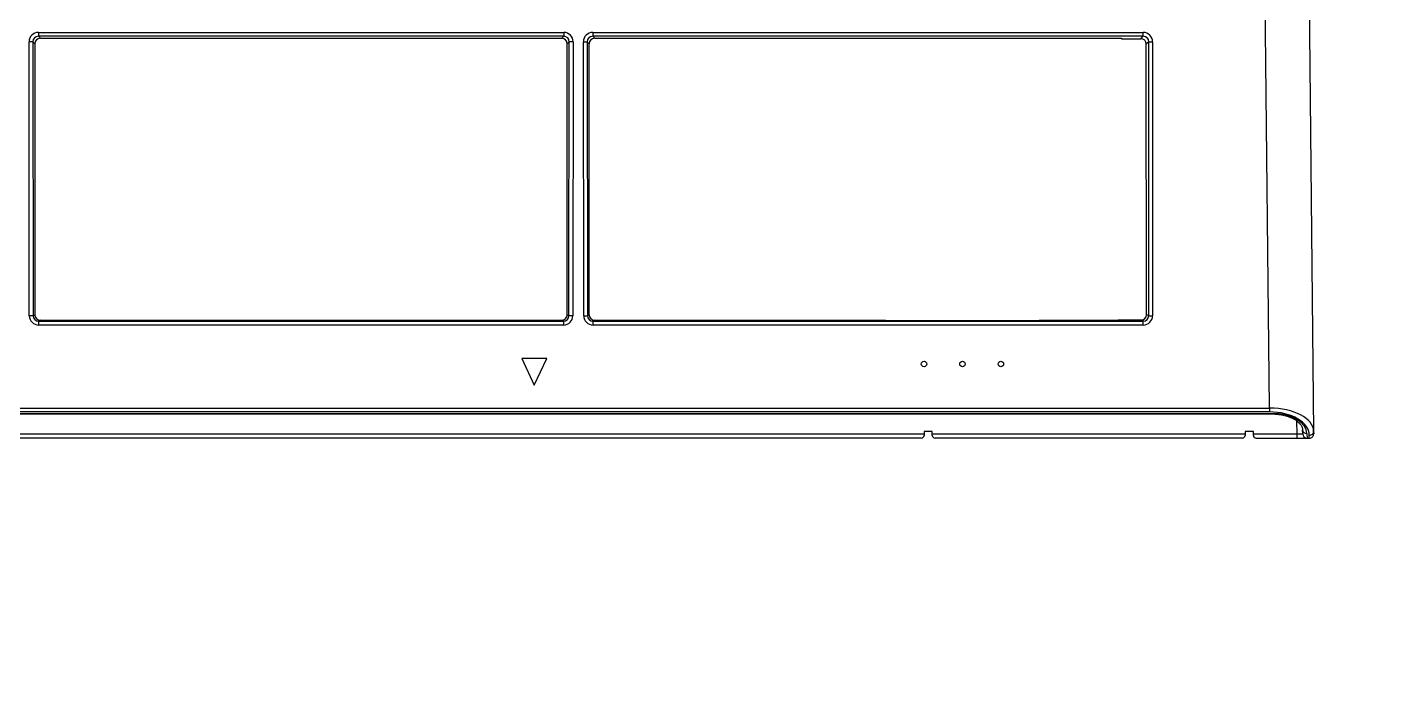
# Model space of a CAD drawing. Header units: inches. Extents: x -172 to 397, y -177 to 127.
# Drawn here: x -70.781 to -70.3991, y 68.8559 to 69.0419 of the extents above; entities that cross this region are included whole.
import ezdxf

# ---------------------------------------------------------------- set-up
doc = ezdxf.new("R2010")
doc.units = ezdxf.units.IN
doc.header["$MEASUREMENT"] = 0
doc.header["$XCLIPFRAME"] = 2
doc.layers.add('AC-RA', color=210, linetype='Continuous')
picture_1 = doc.add_image_def('image3.tif', size_in_pixel=(13248, 8704))

# ---------------------------------------------------------------- blocks, each defined once
blk = doc.blocks.new('FTM(15-28)PV2S')
at = {"layer": 'AC-RA', "color": 8, "linetype": 'Continuous'}
for p, q in [((1985.519885801669, 1338.301951528389), (1985.519891779122, 1338.301266588733)), ((1985.520426036579, 1338.300897820172), (1985.520407643924, 1338.301951528389)), ((1985.522724473051, 1338.301951528389), (1985.522724473051, 1338.300931904122)), ((1985.522724473051, 1338.300931904122), (1985.52277633121, 1338.297961011342)), ((1985.528608999015, 1338.296157858671), (1985.528608999015, 1338.296299872342)), ((1986.49911743748, 1338.296157858671), (1985.528608999015, 1338.296157858671)), ((1985.529197054829, 1338.294934473869), (1985.529197054829, 1338.295821059001)), ((1985.529197054829, 1338.295821059001), (1986.498529381667, 1338.295821059001)), ((1985.701425941181, 1338.289512077352), (1985.69853300343, 1338.283308151774)), ((1985.704318878931, 1338.283308151774), (1985.701425941181, 1338.289512077352)), ((1985.69853300343, 1338.283308151774), (1985.704318878931, 1338.283308151774)), ((1985.557493808565, 1338.27327706598), (1985.55659720744, 1338.27327706598)), ((1985.558007896461, 1338.272969114685), (1985.557493808565, 1338.27327706598)), ((1985.557493808565, 1338.27327706598), (1985.557493808565, 1338.209083308737)), ((1985.558007896461, 1338.272969114685), (1985.558072780554, 1338.209662280726)), ((1985.558781324011, 1338.275455856975), (1985.558781324011, 1338.274557064931)), ((1985.687682288232, 1338.274557064931), (1985.558781324011, 1338.274557064931)), ((1985.558781324011, 1338.274557064931), (1985.559186017716, 1338.274314643176)), ((1985.559186017716, 1338.274314643176), (1985.564694211052, 1338.274314643176)), ((1985.583136930933, 1338.274318755005), (1985.565136429373, 1338.274318755005)), ((1985.583136930933, 1338.274433603348), (1985.583136930933, 1338.274318755005)), ((1985.619137934052, 1338.274433603348), (1985.583136930933, 1338.274433603348)), ((1985.619137934052, 1338.274433603348), (1985.619137934052, 1338.274318755005)), ((1985.687284641724, 1338.274318755005), (1985.619137934052, 1338.274318755005)), ((1985.687284641724, 1338.274318757577), (1985.687682288232, 1338.274557064931)), ((1985.687682288232, 1338.275455856975), (1985.687682288232, 1338.274557064931)), ((1985.688969801107, 1338.273278039293), (1985.688568440067, 1338.273037506305)), ((1985.688568440067, 1338.273037506305), (1985.688568440067, 1338.209550847336)), ((1985.689866400947, 1338.273278722026), (1985.688969801107, 1338.273278039293)), ((1985.68903536022, 1338.20908428205), (1985.688969801107, 1338.273278039293)), ((1985.692413480918, 1338.273278722026), (1985.693310080757, 1338.273278039293)), ((1985.693310080757, 1338.273278039293), (1985.693244520359, 1338.20908428205)), ((1985.693711440512, 1338.273037506305), (1985.693310080757, 1338.273278039293)), ((1985.693711440512, 1338.273037506305), (1985.693711440512, 1338.209550847336)), ((1985.694597593632, 1338.274557064931), (1985.694597593632, 1338.275455856975)), ((1985.694597593632, 1338.274557064931), (1985.694995238855, 1338.274318757577)), ((1985.817543049483, 1338.274557064931), (1985.694597593632, 1338.274557064931)), ((1985.817145402974, 1338.274318755005), (1985.694995238855, 1338.274318755005)), ((1985.817145402974, 1338.274318757577), (1985.817543049483, 1338.274557064931)), ((1985.817543049483, 1338.274557064931), (1985.817543049483, 1338.275455856975)), ((1985.818830562357, 1338.273278039293), (1985.818429201317, 1338.273037506305)), ((1985.818429201317, 1338.209550847336), (1985.818429201317, 1338.273037506305)), ((1985.818830562357, 1338.273278039293), (1985.819727162197, 1338.273278722026)), ((1985.81889612147, 1338.20908428205), (1985.818830562357, 1338.273278039293)), ((1985.557493808565, 1338.209083308737), (1985.55659720744, 1338.209083308737)), ((1985.557493808565, 1338.209083308737), (1985.558072780554, 1338.209662280726)), ((1985.688568440067, 1338.209550847336), (1985.68903536022, 1338.20908428205)), ((1985.689931960059, 1338.209084964783), (1985.68903536022, 1338.20908428205)), ((1985.69234792052, 1338.209084964783), (1985.693244520359, 1338.20908428205)), ((1985.693244520359, 1338.20908428205), (1985.693711440512, 1338.209550847336)), ((1985.818429201317, 1338.209550847336), (1985.81889612147, 1338.20908428205)), ((1985.81889612147, 1338.20908428205), (1985.819792721309, 1338.209084964783)), ((1985.5593546117, 1338.208382397493), (1985.558774665112, 1338.207802450905)), ((1985.558774665112, 1338.207802450905), (1985.558774665112, 1338.206905851065)), ((1985.558774665112, 1338.207802450905), (1985.687754503673, 1338.207802450905)), ((1985.563850679262, 1338.208382397493), (1985.5593546117, 1338.208382397493)), ((1985.563850679262, 1338.208269989503), (1985.563850679262, 1338.208382397493)), ((1985.687286607636, 1338.208269989503), (1985.563850679262, 1338.208269989503)), ((1985.687754503673, 1338.207802450905), (1985.687286607636, 1338.208269989503)), ((1985.687754503673, 1338.206905851065), (1985.687754503673, 1338.207802450905)), ((1985.694993272943, 1338.208269989503), (1985.694525378191, 1338.207802450905)), ((1985.694525378191, 1338.207802450905), (1985.817615264923, 1338.207802450905)), ((1985.694525378191, 1338.206905851065), (1985.694525378191, 1338.207802450905)), ((1985.817147368886, 1338.208269989503), (1985.694993272943, 1338.208269989503)), ((1985.817615264923, 1338.207802450905), (1985.817147368886, 1338.208269989503)), ((1985.817615264923, 1338.206905851065), (1985.817615264923, 1338.207802450905))]:
    blk.add_line(p, q, dxfattribs=at)
at = {"layer": 'AC-RA', "color": 0, "linetype": 'Continuous'}
for p, q in [((1985.532349801533, 1338.301951528389), (1985.519885801669, 1338.301951528389)), ((1985.532992676589, 1338.301308653334), (1985.532992676589, 1338.300408628256)), ((1985.534921301756, 1338.300408628256), (1985.534921301756, 1338.301308653334)), ((1985.535564176811, 1338.301951528389), (1985.607566183049, 1338.301951528389)), ((1985.608209058105, 1338.301308653334), (1985.608209058105, 1338.300408628256)), ((1985.610137683272, 1338.300408628256), (1985.610137683272, 1338.301308653334)), ((1985.610780558328, 1338.301951528389), (1986.416945878168, 1338.301951528389)), ((1985.518863218891, 1338.300371027779), (1985.518858480901, 1338.300913951193)), ((1985.519949825596, 1338.199154800378), (1985.518863218891, 1338.300371027779)), ((1985.521438567363, 1338.300940879943), (1985.521454479807, 1338.300029186683)), ((1985.521478918059, 1338.299767440104), (1985.521454479807, 1338.300029186683)), ((1985.521541728238, 1338.29950459678), (1985.521478918059, 1338.299767440104)), ((1985.521651710017, 1338.299227509917), (1985.521541728238, 1338.29950459678)), ((1985.521809650274, 1338.298943624007), (1985.521651710017, 1338.299227509917)), ((1985.522019863989, 1338.298654628526), (1985.521809650274, 1338.298943624007)), ((1985.522286560706, 1338.298362029087), (1985.522019863989, 1338.298654628526)), ((1985.522611219038, 1338.298070886403), (1985.522286560706, 1338.298362029087)), ((1985.52299429414, 1338.297786492622), (1985.522611219038, 1338.298070886403)), ((1985.532992676589, 1338.300931904122), (1985.522724473051, 1338.300931904122)), ((1985.532992676589, 1338.300408628256), (1985.534921301756, 1338.300408628256)), ((1985.608209058105, 1338.300931904122), (1985.534921301756, 1338.300931904122)), ((1985.608209058105, 1338.300408628256), (1985.610137683272, 1338.300408628256)), ((1986.417588753224, 1338.300931904122), (1985.610137683272, 1338.300931904122)), ((1985.523435329572, 1338.297513698878), (1985.52299429414, 1338.297786492622)), ((1985.523932570284, 1338.297257427023), (1985.523435329572, 1338.297513698878)), ((1985.524483357345, 1338.297022574479), (1985.523932570284, 1338.297257427023)), ((1985.525084480237, 1338.29681372366), (1985.524483357345, 1338.297022574479)), ((1985.525729942222, 1338.296635418406), (1985.525084480237, 1338.29681372366)), ((1985.526411688076, 1338.296491976266), (1985.525729942222, 1338.296635418406)), ((1985.527130292527, 1338.296385871024), (1985.526411688076, 1338.296491976266)), ((1985.527867533926, 1338.296321067933), (1985.527130292527, 1338.296385871024)), ((1985.528608999015, 1338.296299872342), (1985.527867533926, 1338.296321067933)), ((1986.49911743748, 1338.296299872342), (1985.528608999015, 1338.296299872342)), ((1985.529197054829, 1338.294934473869), (1985.530235434333, 1338.199244562451)), ((1986.498529381667, 1338.294934473869), (1985.529197054829, 1338.294934473869)), ((1985.55659720744, 1338.209083308737), (1985.55659720744, 1338.27327706598)), ((1985.558781324011, 1338.275455856975), (1985.687682288232, 1338.275455856975)), ((1985.689866400947, 1338.273278722026), (1985.689931960059, 1338.209084964783)), ((1985.69234792052, 1338.209084964783), (1985.692413480918, 1338.273278722026)), ((1985.694597593632, 1338.275455856975), (1985.817543049483, 1338.275455856975)), ((1985.819727162197, 1338.273278722026), (1985.819792721309, 1338.209084964783)), ((1985.687754503673, 1338.206905851065), (1985.558774665112, 1338.206905851065)), ((1985.817615264923, 1338.206905851065), (1985.694525378191, 1338.206905851065))]:
    blk.add_line(p, q, dxfattribs=at)
at = {"layer": 'AC-RA', "color": 8, "linetype": 'Continuous'}
for centre in [(1985.592137181713, 1338.284593901886), (1985.601137432492, 1338.284593901886), (1985.610137683272, 1338.284593901886)]:
    blk.add_circle(centre, 0.000642875055693922, dxfattribs=at)
at = {"layer": 'AC-RA', "color": 0, "linetype": 'Continuous'}
for centre, radius, start, end in [((1985.519887041132, 1338.3009229283), 0.001028600089110275, 90.06903400470998, 180.499999999962), ((1985.52041012285, 1338.3009229283), 0.001028600089110275, 0.9999999969218678, 90.00000100312151), ((1985.532349801533, 1338.301308653334), 0.000642875055693922, 0, 90), ((1985.535564176811, 1338.301308653334), 0.000642875055693922, 90, 180), ((1985.607566183049, 1338.301308653334), 0.000642875055693922, 0, 90), ((1985.610780558328, 1338.301308653334), 0.000642875055693922, 90, 180)]:
    blk.add_arc(centre, radius, start, end, dxfattribs=at)
at = {"layer": 'AC-RA', "color": 8, "linetype": 'Continuous'}
blk.add_arc((1985.55929284555, 1338.272970091855), 0.001284950374818561, 176.79939699463, 180.0435800055646, dxfattribs=at)
for centre, major_axis, ratio, start_param, end_param in [((1985.519891779122, 1338.300380003601), (-0.001028560923170849, -8.97611519104563e-06), 0.8619260000000001, -1.578318097246649, 0), ((1985.529149532219, 1338.301266588733), (-0.009257841149244536, 4.273945610798834e-05), 0.5881890000000002, 0.0078486200283649, 1.578644946823228), ((1985.520426036579, 1338.30001123504), (0.001028443428334536, 1.795154681659359e-05), 0.8619, 0, 1.555752933160534), ((1985.528527483744, 1338.300898542764), (0.00810175846842165, -7.252365805183711e-05), 0.585074, -3.126141615595288, -1.555497587842992), ((1985.55879133229, 1338.27326708213), (0.001116706676820277, -0.0006689337187695529), 0.9877229999999998, 2.112781100752045, 3.679016032590684), ((1985.559186017716, 1338.273030655828), (-0.0003450310302842401, -0.001247412642890511), 0.9032020000000001, -2.844420327831071, -1.334677467674638), ((1985.565136429373, 1338.274251371413), (-0.001285750111387203, 1.285750111387845e-19), 0.052408, -1.570796326794897, -1.219688148048629), ((1985.68727777839, 1338.273030655828), (-0.001062260365163685, -0.0007372565061638348), 0.994339, 2.537530918104379, 4.10300916381237), ((1985.687672283811, 1338.27326708213), (-0.001116563187400881, -0.0006691524531070368), 0.9877310000000001, 2.604726200672391, 4.170204446380854), ((1985.694607596768, 1338.27326708213), (0.00111656318740131, -0.000669152453106232), 0.987731, 2.112980860797805, 3.678459106506333), ((1985.695002102189, 1338.273030655828), (0.001062260365163185, -0.0007372565061645493), 0.994339, 2.180176143367925, 3.745654389076924), ((1985.81713853964, 1338.273030655828), (-0.001062260365163293, -0.00073725650616437), 0.9943390000000001, 2.537530918103221, 4.103009163811738), ((1985.817533045061, 1338.27326708213), (-0.001116563187401736, -0.0006691524531054492), 0.987731, 2.604726200673582, 4.170204446382329), ((1985.55879133229, 1338.20909997463), (0.0009257644043727945, 0.0009257635648882178), 0.9820670000000001, 2.359993019372768, 3.923193175519793), ((1985.559363435802, 1338.209672078142), (0.0009643452726394843, 0.000863723677504477), 0.9931459999999999, 2.415358375716142, 3.978558512800245), ((1985.68727777839, 1338.209559670153), (-0.0009646752619887461, 0.0008633662707735972), 0.9931399999999998, 2.304253678184041, 3.868208666926229), ((1985.687737823637, 1338.20909997463), (-0.0009261289755240379, 0.0009254239820408286), 0.9820540000000001, 2.359614706173701, 3.923569694916153), ((1985.694542056942, 1338.20909997463), (0.0009261289755239665, 0.0009254239820408613), 0.9820540000000002, 2.359615612263399, 3.92357060100578), ((1985.695002102189, 1338.209559670153), (0.0009646752619884963, 0.0008633662707738827), 0.9931399999999998, 2.414976640252752, 3.978931628995256), ((1985.81713853964, 1338.209559670153), (-0.0009646752619879607, 0.0008633662707744539), 0.99314, 2.304253678185056, 3.868208666927138), ((1985.817598584887, 1338.20909997463), (-0.0009261289755243236, 0.0009254239820404847), 0.9820540000000002, 2.359614706173287, 3.923569694915507)]:
    blk.add_ellipse(centre, major_axis=major_axis, ratio=ratio, start_param=start_param, end_param=end_param, dxfattribs=at)
at = {"layer": 'AC-RA', "color": 0, "linetype": 'Continuous'}
for centre, major_axis, ratio, start_param, end_param in [((1985.529149532219, 1338.300380003601), (0.01028641712175569, -2.248264970409557e-05), 0.5293869999999999, -3.135815660206905, -1.565019333413572), ((1985.522724826632, 1338.3009229283), (0.001286259316046427, -1.795351249638458e-05), 0.006973000000000001, 1.571167730653033, 3.141811756681476), ((1985.55879133229, 1338.27326708213), (0.001884820007976158, -0.001129051776371057), 0.9948400000000001, 2.112781100752978, 3.679016032591726), ((1985.687672283811, 1338.27326708213), (-0.001884586761877862, -0.001129426322695215), 0.9948429999999999, 2.604726200672328, 4.170204446381129), ((1985.694607596768, 1338.27326708213), (0.001884586761877862, -0.001129426322695215), 0.9948429999999999, 2.112980860798457, 3.678459106507258), ((1985.817533045061, 1338.27326708213), (-0.001884586761877862, -0.001129426322695215), 0.9948429999999999, 2.604726200672439, 4.170204446381062), ((1985.55879133229, 1338.20909997463), (0.001557362475041244, 0.001557361062824629), 0.9924329999999998, 2.359993038434834, 3.923193175519277), ((1985.687737823637, 1338.20909997463), (-0.001557963574130465, 0.001556777611703708), 0.9924270000000002, 2.359614706173584, 3.923569694915813), ((1985.694542056942, 1338.20909997463), (0.001557963574130467, 0.001556777611703708), 0.992427, 2.359615612263789, 3.923570601006018), ((1985.817598584887, 1338.20909997463), (-0.001557963574130467, 0.001556777611703708), 0.992427, 2.359614706173517, 3.923569694915731)]:
    blk.add_ellipse(centre, major_axis=major_axis, ratio=ratio, start_param=start_param, end_param=end_param, dxfattribs=at)
blk = doc.blocks.new('*U249')
at = {"layer": 'AC-RA'}
blk.add_blockref('FTM(15-28)PV2S', (759.251282600299, 606.4792470601533), dxfattribs=at)

msp = doc.modelspace()

# ---------------------------------------------------------------- block references
at = {"layer": 'AC-RA', "color": 4, "xscale": 1.2, "yscale": 1.2, "zscale": 1.2, "rotation": 180}
msp.add_blockref('*U249', (3223.304835195673, 2402.663838493298), dxfattribs=at)

# ---------------------------------------------------------------- pictures from other files: only their frames are drawn
image = msp.add_image(picture_1, insert=(-98.80000081390494, 49.99496506140107), size_in_units=(103.259746951027, 67.84215258618195))
image.set_boundary_path([(1164.295373235606, 432.6384530766481), (11144.89663008084, 7632.068361247257)])

doc.saveas('drawing.dxf')
